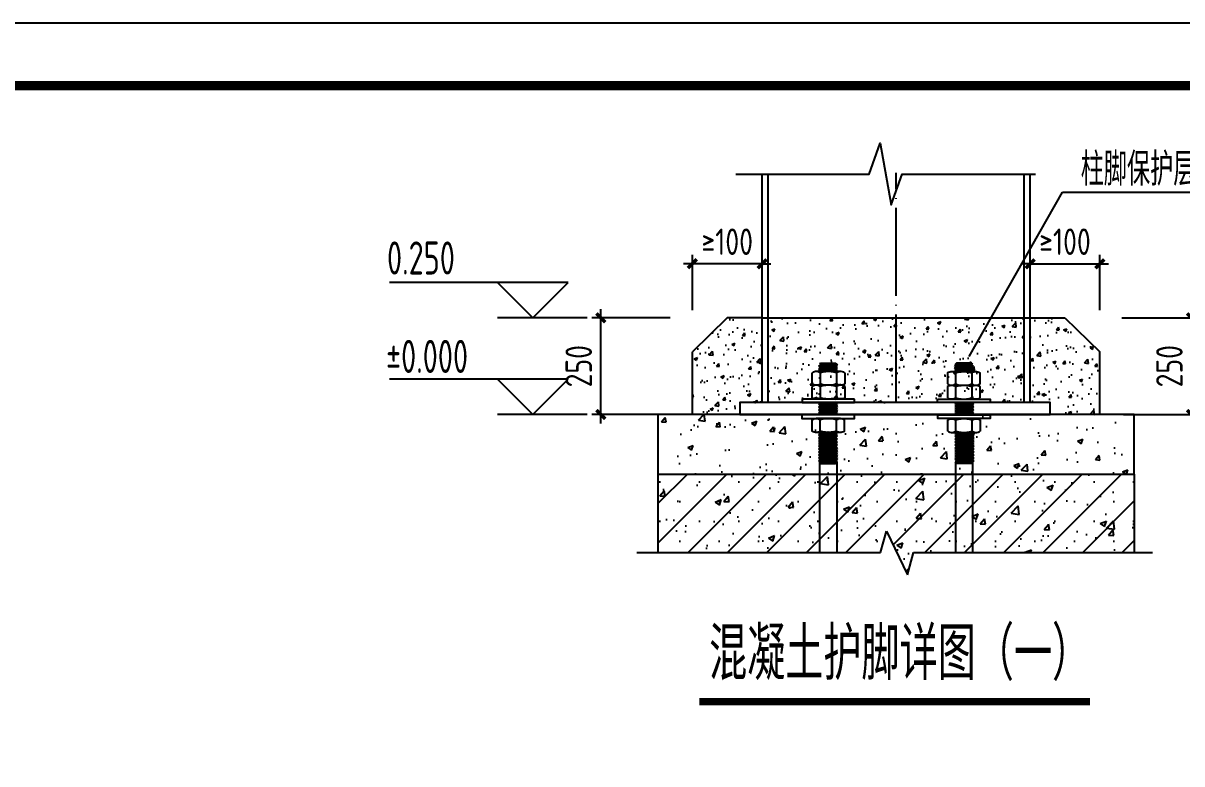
# Model space of a CAD drawing. Extents: x -33967 to 1773478, y -1022458 to -784650.
# Drawn here: x 596076 to 622344, y -955254 to -938458 of the extents above; entities that cross this region are included whole.
import ezdxf

# ---------------------------------------------------------------- set-up
doc = ezdxf.new("R2010")
doc.units = 0
doc.header["$LTSCALE"] = 1000
doc.header["$MEASUREMENT"] = 0
doc.linetypes.add('DOTE', pattern=[2.42, 2, -0.2, 0.02, -0.2])
for name, color, linetype in [('AXIS', 3, 'Continuous'), ('C', 6, 'Continuous'), ('DIM_ELEV', 3, 'Continuous'), ('DOTE', 1, 'DOTE'), ('PUB_TEXT', 7, 'Continuous'), ('PUB_TITLE', 4, 'Continuous'), ('构造线', 7, 'Continuous')]:
    doc.layers.add(name, color=color, linetype=linetype)
doc.layers.add('DIM_SYMB', color=3, linetype='Continuous', transparency=0.9)
doc.styles.add('_TCH_DIM', font='SIMPLEX', dxfattribs={"bigfont": 'GBCBIG'})
doc.styles.add('TSSD_Dimension', font='Tssdeng.shx', dxfattribs={"width": 0.8, "bigfont": 'hztxt.shx'})
doc.dimstyles.new('TSSD_40_200', dxfattribs={"dimtxt": 600, "dimasz": 200, "dimexe": 200, "dimexo": 500, "dimgap": 200, "dimtad": 1, "dimdec": 0, "dimlfac": 0.2, "dimzin": 0, "dimdsep": 46, "dimtxsty": 'TSSD_Dimension', "dimblk": 'ARCHTICK', "dimblk1": 'ARCHTICK', "dimblk2": 'ARCHTICK', "dimcen": 0, "dimdle": 200, "dimclrt": 7, "dimadec": 0, "dimazin": 0, "dimtfac": 1, "dimtdec": 0, "dimtix": 1, "dimtmove": 2, "dimatfit": 3, "dimfxl": 1, "dimtolj": 1, "dimtzin": 0, "dimarcsym": 0})
pattern_1 = [(50, (368937.1, -857552.8), (726.226, -63.5365), [75.9375, -835.3125]), (355, (368937.1, -857552.8), (-140.4857, 761.5945), [60.75, -668.25]), (100.4514, (368997.6, -857558.1), (585.7407, 698.0575), [64.537, -709.9064]), (46.1842, (368937.1, -857350.3), (1080.5816, -167.588), [113.9062, -1252.9687]), (96.6356, (369027.1, -857364.2), (946.346, 986.2943), [96.8054, -1064.8594]), (351.1842, (368937.1, -857350.3), (946.345, 986.295), [91.125, -1002.375]), (21, (369038.34, -857400.9), (604.3684, -407.6516), [75.9375, -835.3125]), (326, (369038.34, -857400.9), (246.3568, 734.2144), [60.75, -668.25]), (71.4514, (369088.7, -857434.9), (850.7254, 326.5621), [64.537, -709.9064]), (37.5, (368937.1, -857552.77), (12.31185, 337.05503), [0, -660.15, 0, -678.375, 0, -670.78125]), (7.5, (368937.1, -857552.77), (266.3579, 399.34186), [0, -386.775, 0, -644.9625, 0, -255.65625]), (327.5, (368711.3, -857552.77), (540.49522, -22.8368), [0, -253.125, 0, -789.75, 0, -1047.9375]), (317.5, (368610.06, -857552.77), (590.476, 101.3563), [0, -329.0625, 0, -524.475, 0, -744.1875])]

# ---------------------------------------------------------------- blocks, each defined once
blk = doc.blocks.new('_ArchTick')
at = {"color": 0, "linetype": 'ByBlock', "const_width": 0.4}
blk.add_lwpolyline([(-0.5, -0.5), (0.5, 0.5)], dxfattribs=at)
blk = doc.blocks.new('*D1282')
at = {"layer": 'AXIS', "color": 0, "lineweight": -2, "transparency": 16777216}
for p, q in [((609171, -947534), (609171, -944940)), ((610747, -945140), (608971, -945140)), ((610709, -947334), (608971, -947334))]:
    blk.add_line(p, q, dxfattribs=at)
at = {"layer": 'Defpoints', "color": 0, "transparency": 16777216}
for p in [(609171, -945140), (611247, -945140), (611209, -947334)]:
    blk.add_point(p, dxfattribs=at)
at = {"layer": 'AXIS', "color": 0, "lineweight": -2, "transparency": 16777216, "xscale": 200, "yscale": 200, "zscale": 200}
for p, rotation in [((609171, -945140), 90), ((609171, -947334), 270)]:
    blk.add_blockref('_ArchTick', p, dxfattribs=dict(at, rotation=rotation))
at = {"layer": 'AXIS', "color": 7, "transparency": 16777216, "insert": (608671, -946237), "char_height": 600, "attachment_point": 5, "rotation": 90, "style": 'TSSD_Dimension'}
blk.add_mtext('\\A1;250', dxfattribs=at)
blk = doc.blocks.new('*D1283')
at = {"layer": 'AXIS', "color": 0, "lineweight": -2, "transparency": 16777216}
for p, q in [((622562, -947534), (622562, -944940)), ((620985, -945140), (622762, -945140)), ((621024, -947334), (622762, -947334))]:
    blk.add_line(p, q, dxfattribs=at)
at = {"layer": 'Defpoints', "color": 0, "transparency": 16777216}
for p in [(620485, -945140), (622562, -945140), (620524, -947334)]:
    blk.add_point(p, dxfattribs=at)
at = {"layer": 'AXIS', "color": 0, "lineweight": -2, "transparency": 16777216, "xscale": 200, "yscale": 200, "zscale": 200}
for p, rotation in [((622562, -945140), 90), ((622562, -947334), 270)]:
    blk.add_blockref('_ArchTick', p, dxfattribs=dict(at, rotation=rotation))
at = {"layer": 'AXIS', "color": 7, "transparency": 16777216, "insert": (622062, -946237), "char_height": 600, "attachment_point": 5, "rotation": 90, "style": 'TSSD_Dimension'}
blk.add_mtext('\\A1;250', dxfattribs=at)
blk = doc.blocks.new('*D1245')
at = {"layer": 'AXIS', "color": 0, "lineweight": -2, "transparency": 16777216}
for p, q in [((611247, -944964), (611247, -943714)), ((612829, -944964), (612829, -943714)), ((611247, -943914), (611047, -943914)), ((612829, -943914), (611247, -943914)), ((612829, -943914), (613029, -943914))]:
    blk.add_line(p, q, dxfattribs=at)
at = {"layer": 'Defpoints', "color": 0, "transparency": 16777216}
for p in [(611247, -943914), (611247, -945464), (612829, -945464)]:
    blk.add_point(p, dxfattribs=at)
at = {"layer": 'AXIS', "color": 0, "lineweight": -2, "transparency": 16777216, "xscale": 200, "yscale": 200, "zscale": 200}
blk.add_blockref('_ArchTick', (611247, -943914), dxfattribs=at)
at = {"layer": 'AXIS', "color": 0, "lineweight": -2, "transparency": 16777216, "xscale": 200, "yscale": 200, "zscale": 200, "rotation": 180}
blk.add_blockref('_ArchTick', (612829, -943914), dxfattribs=at)
at = {"layer": 'AXIS', "color": 7, "transparency": 16777216, "insert": (612038, -943414), "char_height": 600, "attachment_point": 5, "style": 'TSSD_Dimension'}
blk.add_mtext('\\A1;≥100', dxfattribs=at)
blk = doc.blocks.new('*D1246')
at = {"layer": 'AXIS', "color": 0, "lineweight": -2, "transparency": 16777216}
for p, q in [((618904, -944964), (618904, -943714)), ((620485, -944964), (620485, -943714)), ((618904, -943914), (618704, -943914)), ((618904, -943914), (620485, -943914)), ((620485, -943914), (620685, -943914))]:
    blk.add_line(p, q, dxfattribs=at)
at = {"layer": 'Defpoints', "color": 0, "transparency": 16777216}
for p in [(620485, -943914), (618904, -945464), (620485, -945464)]:
    blk.add_point(p, dxfattribs=at)
at = {"layer": 'AXIS', "color": 0, "lineweight": -2, "transparency": 16777216, "xscale": 200, "yscale": 200, "zscale": 200}
blk.add_blockref('_ArchTick', (618904, -943914), dxfattribs=at)
at = {"layer": 'AXIS', "color": 0, "lineweight": -2, "transparency": 16777216, "xscale": 200, "yscale": 200, "zscale": 200, "rotation": 180}
blk.add_blockref('_ArchTick', (620485, -943914), dxfattribs=at)
at = {"layer": 'AXIS', "color": 7, "transparency": 16777216, "insert": (619695, -943414), "char_height": 600, "attachment_point": 5, "style": 'TSSD_Dimension'}
blk.add_mtext('\\A1;≥100', dxfattribs=at)

msp = doc.modelspace()

# ---------------------------------------------------------------- hatches: boundary and pattern name
h = msp.add_hatch()
h.set_pattern_fill('混凝土', color=256, scale=101.25, style=0)
h.set_pattern_definition(pattern_1)
h.paths.add_polyline_path([(612828.9, -945139.9), (612038.1, -945139.9), (611247.3, -945907.5), (611247.3, -947333.7), (612319.7, -947333.7), (612319.7, -947063.7), (612828.9, -947063.7)])
h = msp.add_hatch()
h.set_pattern_fill('混凝土', color=256, scale=101.25, style=0)
h.set_pattern_definition([(50, (-131268.75, -985620), (726.22593, -63.53654), [75.9375, -835.3125]), (355, (-131268.75, -985620), (-140.4857, 761.5945), [60.75, -668.25]), (100.4514, (-131208.2, -985625.3), (585.74075, 698.05754), [64.53694, -709.9064]), (46.1842, (-131268.75, -985417.5), (1080.5816, -167.588), [113.9062, -1252.9687]), (96.6356, (-131178.7, -985431.5), (946.346, 986.2943), [96.8054, -1064.8594]), (351.1842, (-131268.7, -985417.5), (946.3452, 986.2951), [91.125, -1002.375]), (21, (-131167.5, -985468.1), (604.3684, -407.65163), [75.9375, -835.3125]), (326, (-131167.5, -985468.1), (246.3568, 734.2144), [60.75, -668.25]), (71.4514, (-131117.1, -985502.1), (850.7254, 326.5621), [64.53694, -709.9064]), (37.5, (-131268.75, -985620), (12.31185, 337.05503), [0, -660.15, 0, -678.375, 0, -670.78125]), (7.5, (-131268.75, -985620), (266.3579, 399.34186), [0, -386.775, 0, -644.9625, 0, -255.65625]), (327.5, (-131494.53, -985620), (540.49522, -22.83681), [0, -253.125, 0, -789.75, 0, -1047.9375]), (317.5, (-131595.8, -985620), (590.476, 101.3563), [0, -329.0625, 0, -524.475, 0, -744.1875])])
h.paths.add_polyline_path([(615866.4, -945139.9), (612963.9, -945139.9), (612963.9, -947063.7), (613735.6, -947063.7), (613735.6, -946981.1), (614925.4, -946981.1), (614925.4, -947063.7), (615866.4, -947063.7)])
h.paths.add_polyline_path([(614517.4, -946951.3), (614517.4, -946951.3), (614517.4, -946951.3)], flags=16)
h.paths.add_polyline_path([(614332.7, -946669.7), (614331.6, -946669.8), (614330.5, -946669.7)], flags=16)
h.paths.add_polyline_path([(614151.4, -946334.7), (614148.1, -946332), (614148.1, -946337.4)], flags=16)
h.paths.add_polyline_path([(615866.4, -947063.7), (616807.3, -947063.7), (616807.3, -946981.1), (617997.1, -946981.1), (617997.1, -947063.7), (618768.9, -947063.7), (618768.9, -945139.9), (615866.4, -945139.9)])
h.paths.add_polyline_path([(617619.3, -946237), (617633.2, -946225.8), (617615.4, -946208), (617583.4, -946208)], flags=16)
h.paths.add_polyline_path([(617130.8, -946670.3), (617137.1, -946669.2), (617137.1, -946669.2), (617137.1, -946670.3)], flags=16)
h.paths.add_polyline_path([(617669.2, -946669.2), (617662.8, -946670.3), (617662.8, -946670.3), (617662.8, -946669.2)], flags=16)
h = msp.add_hatch()
h.set_pattern_fill('混凝土', color=256, scale=101.25, style=0)
h.set_pattern_definition(pattern_1)
h.paths.add_polyline_path([(618903.9, -947063.7), (619355.2, -947063.7), (619355.2, -947333.7), (620485.4, -947333.7), (620485.4, -945907.5), (619694.6, -945139.9), (618903.9, -945139.9)])
h = msp.add_hatch()
h.set_pattern_fill('SACNCR', color=4, scale=6749.999997, style=0)
h.set_pattern_definition([(45, (701795, -808802.16), (-447.466, 447.466), []), (45, (702242.5, -808802.16), (-447.466, 447.466), [0, -632.8125])])
h.paths.add_polyline_path([(621266.4, -950459), (621266.4, -948683.7), (610466.4, -948683.7), (610466.4, -950459), (615510.9, -950459), (615645.9, -949978.5), (616127.2, -950969.5), (616262.2, -950459)])
h = msp.add_hatch()
h.set_pattern_fill('混凝土', color=4, scale=202.5, style=0)
h.set_pattern_definition([(50, (701795, -808802.2), (1452.452, -127.073), [151.875, -1670.625]), (355, (701795, -808802.2), (-280.971, 1523.189), [121.5, -1336.5]), (100.4514, (701916, -808812.7), (1171.481, 1396.115), [129.074, -1419.813]), (46.1842, (701795, -808397.2), (2161.163, -335.176), [227.812, -2505.937]), (96.6356, (701975.1, -808425), (1892.692, 1972.59), [193.61, -2129.72]), (351.1842, (701795, -808397.2), (1892.69, 1972.59), [182.25, -2004.75]), (21, (701997.5, -808498.4), (1208.737, -815.303), [151.875, -1670.625]), (326, (701997.5, -808498.4), (492.714, 1468.429), [121.5, -1336.5]), (71.4514, (702098.2, -808566.4), (1701.451, 653.124), [129.074, -1419.813]), (37.5, (701795, -808802.16), (24.6237, 674.11), [0, -1320.3, 0, -1356.75, 0, -1341.5625]), (7.5, (701795, -808802.16), (532.7158, 798.6837), [0, -773.55, 0, -1289.925, 0, -511.3125]), (327.5, (701343.44, -808802.16), (1080.9904, -45.6736), [0, -506.25, 0, -1579.5, 0, -2095.875]), (317.5, (701140.9, -808802.2), (1180.952, 202.7126), [0, -658.125, 0, -1048.95, 0, -1488.375])])
h.paths.add_polyline_path([(621266.4, -950459), (621266.4, -948683.7), (610466.4, -948683.7), (610466.4, -950459), (615510.9, -950459), (615645.9, -949978.5), (616127.2, -950969.5), (616262.2, -950459)])
at = {"layer": '构造线'}
h = msp.add_hatch(dxfattribs=at)
h.set_pattern_fill('AR-CONC', color=256, scale=6.75, style=0)
h.set_pattern_definition([(50, (490298.2, -1049901), (1229.7465, -107.589), [128.5875, -1414.4625]), (355, (490298.2, -1049901), (-237.889, 1289.632), [102.87, -1131.57]), (100.451, (490400.7, -1049909.9), (991.862, 1182.038), [109.2825, -1202.1075]), (46.1842, (490298.2, -1049558), (1829.784, -283.786), [192.881, -2121.694]), (96.6356, (490450.7, -1049581.7), (1602.479, 1670.123), [163.924, -1803.161]), (351.184, (490298.2, -1049558), (1602.481, 1670.12), [154.305, -1697.355]), (21, (490469.7, -1049643.8), (1023.4004, -690.292), [128.5875, -1414.4625]), (326, (490469.7, -1049643.8), (417.164, 1243.269), [102.87, -1131.57]), (71.4514, (490555, -1049701.3), (1440.561, 552.979), [109.2825, -1202.1075]), (37.5, (490298.23, -1049900.96), (20.8481, 570.7465), [0, -1117.854, 0, -1148.715, 0, -1135.8562]), (7.5, (490298.23, -1049900.96), (451.0327, 676.2189), [0, -654.939, 0, -1092.1365, 0, -432.9112]), (327.5, (489915.9, -1049900.96), (915.2365, -38.669), [0, -428.625, 0, -1337.31, 0, -1774.5075]), (317.5, (489744.45, -1049900.96), (999.872, 171.629), [0, -557.2125, 0, -888.111, 0, -1260.1575])])
h.paths.add_polyline_path([(621266.4, -948683.7), (621266.4, -947333.7), (610466.4, -947333.7), (610466.4, -948683.7)])

# ---------------------------------------------------------------- linework, layer by layer
for p, q in [((612038.1, -945139.9, 36363.6), (611247.3, -945907.5, 36363.6)), ((612828.9, -945139.9, 36363.6), (612038.1, -945139.9, 36363.6)), ((612828.9, -945139.9, 36363.6), (618903.9, -945139.9, 36363.6)), ((612963.9, -945139.9, 36363.6), (618768.9, -945139.9, 36363.6)), ((618903.9, -945139.9, 36363.6), (619694.6, -945139.9, 36363.6)), ((619694.6, -945139.9, 36363.6), (620485.4, -945907.5, 36363.6)), ((611247.3, -947333.7, 36363.6), (611247.3, -945907.5, 36363.6)), ((620485.4, -947333.7, 36363.6), (620485.4, -945907.5, 36363.6))]:
    msp.add_line(p, q)
at = {"color": 4}
for p, q in [((613987.7, -946373.8, 36363.6), (613963.5, -946388.2, 36363.6)), ((613963.5, -946640, 36363.6), (613963.5, -946388.2, 36363.6)), ((614014, -946364, 36363.6), (613987.7, -946373.8, 36363.6)), ((614041.7, -946359, 36363.6), (614014, -946364, 36363.6)), ((614069.9, -946359, 36363.6), (614041.7, -946359, 36363.6)), ((614609.7, -946358.4, 36363.6), (614055.8, -946358.4, 36363.6)), ((614097.6, -946364, 36363.6), (614069.9, -946359, 36363.6)), ((614123.9, -946373.8, 36363.6), (614097.6, -946364, 36363.6)), ((614110.8, -946302.7, 36363.6), (614151.4, -946269.9, 36363.6)), ((614537.2, -946334.7, 36363.6), (614110.8, -946301.9, 36363.6)), ((614151.4, -946334.7, 36363.6), (614110.8, -946301.9, 36363.6)), ((614112.9, -946237.4, 36363.6), (614153.5, -946204.6, 36363.6)), ((614153.5, -946269.4, 36363.6), (614112.9, -946236.6, 36363.6)), ((614539.3, -946270.2, 36363.6), (614112.9, -946237.4, 36363.6)), ((614122.1, -946358.4, 36363.6), (614151.4, -946334.7, 36363.6)), ((614148.1, -946388.2, 36363.6), (614123.9, -946373.8, 36363.6)), ((614153.5, -946171.8, 36363.6), (614135.4, -946190, 36363.6)), ((614157.7, -946208, 36363.6), (614135.4, -946190, 36363.6)), ((614208.5, -946371.7, 36363.6), (614148.1, -946388.2, 36363.6)), ((614148.1, -946388.2, 36363.6), (614148.1, -946640, 36363.6)), ((614496.6, -946302.7, 36363.6), (614151.4, -946269.9, 36363.6)), ((614400.7, -946358.4, 36363.6), (614151.4, -946334.7, 36363.6)), ((614153.5, -946171.8, 36363.6), (614498.7, -946171.8, 36363.6)), ((614534.9, -946208, 36363.6), (614157.7, -946208, 36363.6)), ((614498.7, -946237.4, 36363.6), (614189.1, -946208, 36363.6)), ((614270.2, -946361.7, 36363.6), (614208.5, -946371.7, 36363.6)), ((614332.7, -946358.4, 36363.6), (614270.2, -946361.7, 36363.6)), ((614395.2, -946361.7, 36363.6), (614332.7, -946358.4, 36363.6)), ((614457, -946371.7, 36363.6), (614395.2, -946361.7, 36363.6)), ((614517.4, -946388.2, 36363.6), (614457, -946371.7, 36363.6)), ((614537.2, -946334.7, 36363.6), (614496.6, -946301.9, 36363.6)), ((614498.7, -946171.8, 36363.6), (614535, -946208.1, 36363.6)), ((614498.7, -946237.4, 36363.6), (614535, -946208.1, 36363.6)), ((614539.3, -946270.2, 36363.6), (614498.7, -946237.4, 36363.6)), ((614498.7, -946302.2, 36363.6), (614539.3, -946269.4, 36363.6)), ((614507.9, -946358.4, 36363.6), (614537.2, -946334.7, 36363.6)), ((614541.6, -946373.8, 36363.6), (614517.4, -946388.2, 36363.6)), ((614517.4, -946388.2, 36363.6), (614517.4, -946640, 36363.6)), ((614567.9, -946364, 36363.6), (614541.6, -946373.8, 36363.6)), ((614595.6, -946359, 36363.6), (614567.9, -946364, 36363.6)), ((614623.7, -946359, 36363.6), (614595.6, -946359, 36363.6)), ((614651.4, -946364, 36363.6), (614623.7, -946359, 36363.6)), ((614677.8, -946373.8, 36363.6), (614651.4, -946364, 36363.6)), ((614702, -946388.2, 36363.6), (614677.8, -946373.8, 36363.6)), ((614702, -946388.2, 36363.6), (614702, -946640, 36363.6)), ((617030.7, -946388.2, 36363.6), (617054.9, -946373.8, 36363.6)), ((617030.7, -946388.2, 36363.6), (617030.7, -946640, 36363.6)), ((617054.9, -946373.8, 36363.6), (617081.3, -946364, 36363.6)), ((617081.3, -946364, 36363.6), (617109, -946359, 36363.6)), ((617109, -946359, 36363.6), (617137.1, -946359, 36363.6)), ((617123, -946358.4, 36363.6), (617676.9, -946358.4, 36363.6)), ((617137.1, -946359, 36363.6), (617164.8, -946364, 36363.6)), ((617164.8, -946364, 36363.6), (617191.2, -946373.8, 36363.6)), ((617191.2, -946373.8, 36363.6), (617215.3, -946388.2, 36363.6)), ((617193.4, -946270.2, 36363.6), (617234, -946237.4, 36363.6)), ((617193.4, -946270.2, 36363.6), (617619.8, -946237.4, 36363.6)), ((617234, -946302.2, 36363.6), (617193.4, -946269.4, 36363.6)), ((617195.5, -946334.7, 36363.6), (617236.1, -946301.9, 36363.6)), ((617195.5, -946334.7, 36363.6), (617621.9, -946301.9, 36363.6)), ((617224.8, -946358.4, 36363.6), (617195.5, -946334.7, 36363.6)), ((617234, -946171.8, 36363.6), (617197.7, -946208.1, 36363.6)), ((617234, -946237.4, 36363.6), (617197.7, -946208.1, 36363.6)), ((617197.8, -946208, 36363.6), (617575, -946208, 36363.6)), ((617215.3, -946388.2, 36363.6), (617275.7, -946371.7, 36363.6)), ((617215.3, -946388.2, 36363.6), (617215.3, -946640, 36363.6)), ((617579.2, -946171.8, 36363.6), (617234, -946171.8, 36363.6)), ((617234, -946237.4, 36363.6), (617543.6, -946208, 36363.6)), ((617236.1, -946302.7, 36363.6), (617581.3, -946269.9, 36363.6)), ((617275.7, -946371.7, 36363.6), (617337.5, -946361.7, 36363.6)), ((617332, -946358.4, 36363.6), (617581.3, -946334.7, 36363.6)), ((617337.5, -946361.7, 36363.6), (617400, -946358.4, 36363.6)), ((617400, -946358.4, 36363.6), (617462.5, -946361.7, 36363.6)), ((617462.5, -946361.7, 36363.6), (617524.2, -946371.7, 36363.6)), ((617524.2, -946371.7, 36363.6), (617584.6, -946388.2, 36363.6)), ((617575, -946208, 36363.6), (617597.3, -946190, 36363.6)), ((617579.2, -946171.8, 36363.6), (617597.3, -946190, 36363.6)), ((617619.8, -946237.4, 36363.6), (617579.2, -946204.6, 36363.6)), ((617579.2, -946269.4, 36363.6), (617619.8, -946236.6, 36363.6)), ((617621.9, -946302.7, 36363.6), (617581.3, -946269.9, 36363.6)), ((617581.3, -946334.7, 36363.6), (617621.9, -946301.9, 36363.6)), ((617610.6, -946358.4, 36363.6), (617581.3, -946334.7, 36363.6)), ((617584.6, -946388.2, 36363.6), (617608.8, -946373.8, 36363.6)), ((617584.6, -946388.2, 36363.6), (617584.6, -946640, 36363.6)), ((617608.8, -946373.8, 36363.6), (617635.2, -946364, 36363.6)), ((617635.2, -946364, 36363.6), (617662.8, -946359, 36363.6)), ((617662.8, -946359, 36363.6), (617691, -946359, 36363.6)), ((617691, -946359, 36363.6), (617718.7, -946364, 36363.6)), ((617718.7, -946364, 36363.6), (617745, -946373.8, 36363.6)), ((617745, -946373.8, 36363.6), (617769.2, -946388.2, 36363.6)), ((617769.2, -946640, 36363.6), (617769.2, -946388.2, 36363.6)), ((613987.7, -946654.4, 36363.6), (613963.5, -946640, 36363.6)), ((613987.7, -946685.2, 36363.6), (613963.5, -946699.6, 36363.6)), ((614014, -946664.2, 36363.6), (613987.7, -946654.4, 36363.6)), ((614014, -946675.3, 36363.6), (613987.7, -946685.2, 36363.6)), ((614041.7, -946669.2, 36363.6), (614014, -946664.2, 36363.6)), ((614041.7, -946670.3, 36363.6), (614014, -946675.3, 36363.6)), ((614069.9, -946669.2, 36363.6), (614041.7, -946669.2, 36363.6)), ((614069.9, -946670.3, 36363.6), (614041.7, -946670.3, 36363.6)), ((614609.7, -946669.7, 36363.6), (614055.8, -946669.7, 36363.6)), ((614097.6, -946664.2, 36363.6), (614069.9, -946669.2, 36363.6)), ((614097.6, -946675.3, 36363.6), (614069.9, -946670.3, 36363.6)), ((614123.9, -946654.4, 36363.6), (614097.6, -946664.2, 36363.6)), ((614123.9, -946685.2, 36363.6), (614097.6, -946675.3, 36363.6)), ((614148.1, -946640, 36363.6), (614123.9, -946654.4, 36363.6)), ((614148.1, -946699.6, 36363.6), (614123.9, -946685.2, 36363.6)), ((614208.5, -946656.5, 36363.6), (614148.1, -946640, 36363.6)), ((614208.5, -946683, 36363.6), (614148.1, -946699.6, 36363.6)), ((614270.2, -946666.5, 36363.6), (614208.5, -946656.5, 36363.6)), ((614270.2, -946673.1, 36363.6), (614208.5, -946683, 36363.6)), ((614332.7, -946669.8, 36363.6), (614270.2, -946666.5, 36363.6)), ((614332.7, -946669.7, 36363.6), (614270.2, -946673.1, 36363.6)), ((614395.2, -946666.5, 36363.6), (614332.7, -946669.8, 36363.6)), ((614395.2, -946673.1, 36363.6), (614332.7, -946669.7, 36363.6)), ((614457, -946656.5, 36363.6), (614395.2, -946666.5, 36363.6)), ((614457, -946683, 36363.6), (614395.2, -946673.1, 36363.6)), ((614517.4, -946640, 36363.6), (614457, -946656.5, 36363.6)), ((614517.4, -946699.6, 36363.6), (614457, -946683, 36363.6)), ((614541.6, -946654.4, 36363.6), (614517.4, -946640, 36363.6)), ((614541.6, -946685.2, 36363.6), (614517.4, -946699.6, 36363.6)), ((614567.9, -946664.2, 36363.6), (614541.6, -946654.4, 36363.6)), ((614567.9, -946675.3, 36363.6), (614541.6, -946685.2, 36363.6)), ((614595.6, -946669.2, 36363.6), (614567.9, -946664.2, 36363.6)), ((614595.6, -946670.3, 36363.6), (614567.9, -946675.3, 36363.6)), ((614623.7, -946669.2, 36363.6), (614595.6, -946669.2, 36363.6)), ((614623.7, -946670.3, 36363.6), (614595.6, -946670.3, 36363.6)), ((614651.4, -946664.2, 36363.6), (614623.7, -946669.2, 36363.6)), ((614651.4, -946675.3, 36363.6), (614623.7, -946670.3, 36363.6)), ((614677.8, -946654.4, 36363.6), (614651.4, -946664.2, 36363.6)), ((614677.8, -946685.2, 36363.6), (614651.4, -946675.3, 36363.6)), ((614702, -946640, 36363.6), (614677.8, -946654.4, 36363.6)), ((614702, -946699.6, 36363.6), (614677.8, -946685.2, 36363.6)), ((617030.7, -946640, 36363.6), (617054.9, -946654.4, 36363.6)), ((617030.7, -946699.6, 36363.6), (617054.9, -946685.2, 36363.6)), ((617054.9, -946654.4, 36363.6), (617081.3, -946664.2, 36363.6)), ((617054.9, -946685.2, 36363.6), (617081.3, -946675.3, 36363.6)), ((617081.3, -946664.2, 36363.6), (617109, -946669.2, 36363.6)), ((617081.3, -946675.3, 36363.6), (617109, -946670.3, 36363.6)), ((617109, -946669.2, 36363.6), (617137.1, -946669.2, 36363.6)), ((617109, -946670.3, 36363.6), (617137.1, -946670.3, 36363.6)), ((617123, -946669.7, 36363.6), (617676.9, -946669.7, 36363.6)), ((617137.1, -946669.2, 36363.6), (617164.8, -946664.2, 36363.6)), ((617137.1, -946670.3, 36363.6), (617164.8, -946675.3, 36363.6)), ((617164.8, -946664.2, 36363.6), (617191.2, -946654.4, 36363.6)), ((617164.8, -946675.3, 36363.6), (617191.2, -946685.2, 36363.6)), ((617191.2, -946654.4, 36363.6), (617215.3, -946640, 36363.6)), ((617191.2, -946685.2, 36363.6), (617215.3, -946699.6, 36363.6)), ((617215.3, -946640, 36363.6), (617275.7, -946656.5, 36363.6)), ((617215.3, -946699.6, 36363.6), (617275.7, -946683, 36363.6)), ((617275.7, -946656.5, 36363.6), (617337.5, -946666.5, 36363.6)), ((617275.7, -946683, 36363.6), (617337.5, -946673.1, 36363.6)), ((617337.5, -946666.5, 36363.6), (617400, -946669.8, 36363.6)), ((617337.5, -946673.1, 36363.6), (617400, -946669.7, 36363.6)), ((617400, -946669.8, 36363.6), (617462.5, -946666.5, 36363.6)), ((617400, -946669.7, 36363.6), (617462.5, -946673.1, 36363.6)), ((617462.5, -946666.5, 36363.6), (617524.2, -946656.5, 36363.6)), ((617462.5, -946673.1, 36363.6), (617524.2, -946683, 36363.6)), ((617524.2, -946656.5, 36363.6), (617584.6, -946640, 36363.6)), ((617524.2, -946683, 36363.6), (617584.6, -946699.6, 36363.6)), ((617584.6, -946640, 36363.6), (617608.8, -946654.4, 36363.6)), ((617584.6, -946699.6, 36363.6), (617608.8, -946685.2, 36363.6)), ((617608.8, -946654.4, 36363.6), (617635.2, -946664.2, 36363.6)), ((617608.8, -946685.2, 36363.6), (617635.2, -946675.3, 36363.6)), ((617635.2, -946664.2, 36363.6), (617662.8, -946669.2, 36363.6)), ((617635.2, -946675.3, 36363.6), (617662.8, -946670.3, 36363.6)), ((617662.8, -946669.2, 36363.6), (617691, -946669.2, 36363.6)), ((617662.8, -946670.3, 36363.6), (617691, -946670.3, 36363.6)), ((617691, -946669.2, 36363.6), (617718.7, -946664.2, 36363.6)), ((617691, -946670.3, 36363.6), (617718.7, -946675.3, 36363.6)), ((617718.7, -946664.2, 36363.6), (617745, -946654.4, 36363.6)), ((617718.7, -946675.3, 36363.6), (617745, -946685.2, 36363.6)), ((617745, -946654.4, 36363.6), (617769.2, -946640, 36363.6)), ((617745, -946685.2, 36363.6), (617769.2, -946699.6, 36363.6)), ((613963.5, -946951.3, 36363.6), (613963.5, -946699.6, 36363.6)), ((614148.1, -946699.6, 36363.6), (614148.1, -946951.3, 36363.6)), ((614517.4, -946699.6, 36363.6), (614517.4, -946951.3, 36363.6)), ((614702, -946699.6, 36363.6), (614702, -946951.3, 36363.6)), ((617030.7, -946699.6, 36363.6), (617030.7, -946951.3, 36363.6)), ((617215.3, -946699.6, 36363.6), (617215.3, -946951.3, 36363.6)), ((617584.6, -946699.6, 36363.6), (617584.6, -946951.3, 36363.6)), ((617769.2, -946951.3, 36363.6), (617769.2, -946699.6, 36363.6)), ((613987.7, -946965.7, 36363.6), (613963.5, -946951.3, 36363.6)), ((614014, -946975.6, 36363.6), (613987.7, -946965.7, 36363.6)), ((614041.7, -946980.6, 36363.6), (614014, -946975.6, 36363.6)), ((614069.9, -946980.6, 36363.6), (614041.7, -946980.6, 36363.6)), ((614097.6, -946975.6, 36363.6), (614069.9, -946980.6, 36363.6)), ((614123.9, -946965.7, 36363.6), (614097.6, -946975.6, 36363.6)), ((614149.5, -947064.2, 36363.6), (614108.9, -947097, 36363.6)), ((614536.3, -947064.1, 36363.6), (614110, -947096.9, 36363.6)), ((614110, -947096.1, 36363.6), (614150.5, -947128.9, 36363.6)), ((614150.5, -947128.9, 36363.6), (614110, -947161.7, 36363.6)), ((614536.3, -947129.7, 36363.6), (614110, -947162.5, 36363.6)), ((614110, -947161.7, 36363.6), (614150.5, -947194.5, 36363.6)), ((614150.5, -947195.3, 36363.6), (614110, -947228.1, 36363.6)), ((614536.3, -947196.1, 36363.6), (614110, -947228.9, 36363.6)), ((614148.1, -946951.3, 36363.6), (614123.9, -946965.7, 36363.6)), ((614208.5, -946967.9, 36363.6), (614148.1, -946951.3, 36363.6)), ((614495.7, -947096.1, 36363.6), (614150.5, -947128.9, 36363.6)), ((614495.7, -947161.7, 36363.6), (614150.5, -947194.5, 36363.6)), ((614270.2, -946977.8, 36363.6), (614208.5, -946967.9, 36363.6)), ((614332.7, -946981.2, 36363.6), (614270.2, -946977.8, 36363.6)), ((614395.2, -946977.8, 36363.6), (614332.7, -946981.2, 36363.6)), ((614457, -946967.9, 36363.6), (614395.2, -946977.8, 36363.6)), ((614517.4, -946951.3, 36363.6), (614457, -946967.9, 36363.6)), ((614536.3, -947064.1, 36363.6), (614495.7, -947096.9, 36363.6)), ((614495.7, -947096.1, 36363.6), (614536.3, -947128.9, 36363.6)), ((614536.3, -947129.7, 36363.6), (614495.7, -947162.5, 36363.6)), ((614495.7, -947162.5, 36363.6), (614536.3, -947195.3, 36363.6)), ((614536.3, -947196.1, 36363.6), (614495.7, -947228.9, 36363.6)), ((614541.6, -946965.7, 36363.6), (614517.4, -946951.3, 36363.6)), ((614567.9, -946975.6, 36363.6), (614541.6, -946965.7, 36363.6)), ((614595.6, -946980.6, 36363.6), (614567.9, -946975.6, 36363.6)), ((614623.7, -946980.6, 36363.6), (614595.6, -946980.6, 36363.6)), ((614651.4, -946975.6, 36363.6), (614623.7, -946980.6, 36363.6)), ((614677.8, -946965.7, 36363.6), (614651.4, -946975.6, 36363.6)), ((614702, -946951.3, 36363.6), (614677.8, -946965.7, 36363.6)), ((617030.7, -946951.3, 36363.6), (617054.9, -946965.7, 36363.6)), ((617054.9, -946965.7, 36363.6), (617081.3, -946975.6, 36363.6)), ((617081.3, -946975.6, 36363.6), (617109, -946980.6, 36363.6)), ((617109, -946980.6, 36363.6), (617137.1, -946980.6, 36363.6)), ((617137.1, -946980.6, 36363.6), (617164.8, -946975.6, 36363.6)), ((617164.8, -946975.6, 36363.6), (617191.2, -946965.7, 36363.6)), ((617191.2, -946965.7, 36363.6), (617215.3, -946951.3, 36363.6)), ((617196.4, -947064.1, 36363.6), (617237, -947096.9, 36363.6)), ((617196.4, -947064.1, 36363.6), (617622.8, -947096.9, 36363.6)), ((617237, -947096.1, 36363.6), (617196.4, -947128.9, 36363.6)), ((617196.4, -947129.7, 36363.6), (617237, -947162.5, 36363.6)), ((617196.4, -947129.7, 36363.6), (617622.8, -947162.5, 36363.6)), ((617237, -947162.5, 36363.6), (617196.4, -947195.3, 36363.6)), ((617196.4, -947196.1, 36363.6), (617237, -947228.9, 36363.6)), ((617196.4, -947196.1, 36363.6), (617622.8, -947228.9, 36363.6)), ((617215.3, -946951.3, 36363.6), (617275.7, -946967.9, 36363.6)), ((617237, -947096.1, 36363.6), (617582.2, -947128.9, 36363.6)), ((617237, -947161.7, 36363.6), (617582.2, -947194.5, 36363.6)), ((617275.7, -946967.9, 36363.6), (617337.5, -946977.8, 36363.6)), ((617337.5, -946977.8, 36363.6), (617400, -946981.2, 36363.6)), ((617400, -946981.2, 36363.6), (617462.5, -946977.8, 36363.6)), ((617462.5, -946977.8, 36363.6), (617524.2, -946967.9, 36363.6)), ((617524.2, -946967.9, 36363.6), (617584.6, -946951.3, 36363.6)), ((617622.8, -947096.1, 36363.6), (617582.2, -947128.9, 36363.6)), ((617582.2, -947128.9, 36363.6), (617622.8, -947161.7, 36363.6)), ((617622.8, -947161.7, 36363.6), (617582.2, -947194.5, 36363.6)), ((617582.2, -947195.3, 36363.6), (617622.8, -947228.1, 36363.6)), ((617583.2, -947064.2, 36363.6), (617623.8, -947097, 36363.6)), ((617584.6, -946951.3, 36363.6), (617608.8, -946965.7, 36363.6)), ((617608.8, -946965.7, 36363.6), (617635.2, -946975.6, 36363.6)), ((617635.2, -946975.6, 36363.6), (617662.8, -946980.6, 36363.6)), ((617662.8, -946980.6, 36363.6), (617691, -946980.6, 36363.6)), ((617691, -946980.6, 36363.6), (617718.7, -946975.6, 36363.6)), ((617718.7, -946975.6, 36363.6), (617745, -946965.7, 36363.6)), ((617745, -946965.7, 36363.6), (617769.2, -946951.3, 36363.6)), ((613982.7, -947442, 36363.6), (613958.5, -947456.4, 36363.6)), ((613958.5, -947456.4, 36363.6), (613958.5, -947708.2, 36363.6)), ((614009, -947432.2, 36363.6), (613982.7, -947442, 36363.6)), ((614036.7, -947427.2, 36363.6), (614009, -947432.2, 36363.6)), ((614036.7, -947427.2, 36363.6), (614009, -947432.2, 36363.6)), ((614064.9, -947427.2, 36363.6), (614036.7, -947427.2, 36363.6)), ((614064.9, -947427.2, 36363.6), (614036.7, -947427.2, 36363.6)), ((614604.7, -947426.6, 36363.6), (614050.8, -947426.6, 36363.6)), ((614604.7, -947426.6, 36363.6), (614050.8, -947426.6, 36363.6)), ((614092.5, -947432.2, 36363.6), (614064.9, -947427.2, 36363.6)), ((614092.5, -947432.2, 36363.6), (614064.9, -947427.2, 36363.6)), ((614118.9, -947442, 36363.6), (614092.5, -947432.2, 36363.6)), ((614110, -947228.1, 36363.6), (614150.5, -947260.9, 36363.6)), ((614536.3, -947260.9, 36363.6), (614110, -947293.7, 36363.6)), ((614150.5, -947260.9, 36363.6), (614110, -947293.7, 36363.6)), ((614110, -947292.9, 36363.6), (614150.5, -947325.7, 36363.6)), ((614143.1, -947456.4, 36363.6), (614118.9, -947442, 36363.6)), ((614150.5, -947325.7, 36363.6), (614129.6, -947342.6, 36363.6)), ((614203.5, -947439.9, 36363.6), (614143.1, -947456.4, 36363.6)), ((614143.1, -947708.2, 36363.6), (614143.1, -947456.4, 36363.6)), ((614495.7, -947228.1, 36363.6), (614150.5, -947260.9, 36363.6)), ((614495.7, -947292.9, 36363.6), (614150.5, -947325.7, 36363.6)), ((614150.5, -947425.3, 36363.6), (614495.7, -947425.3, 36363.6)), ((614265.2, -947429.9, 36363.6), (614203.5, -947439.9, 36363.6)), ((614536.3, -947324.9, 36363.6), (614306.3, -947342.6, 36363.6)), ((614452, -947439.9, 36363.6), (614390.2, -947429.9, 36363.6)), ((614512.4, -947456.4, 36363.6), (614452, -947439.9, 36363.6)), ((614495.7, -947228.1, 36363.6), (614536.3, -947260.9, 36363.6)), ((614536.3, -947260.9, 36363.6), (614495.7, -947293.7, 36363.6)), ((614495.7, -947292.9, 36363.6), (614536.3, -947325.7, 36363.6)), ((614536.5, -947442, 36363.6), (614512.4, -947456.4, 36363.6)), ((614512.4, -947708.2, 36363.6), (614512.4, -947456.4, 36363.6)), ((614536.3, -947324.9, 36363.6), (614514.4, -947342.6, 36363.6)), ((614562.9, -947432.2, 36363.6), (614536.5, -947442, 36363.6)), ((614590.6, -947427.2, 36363.6), (614562.9, -947432.2, 36363.6)), ((614590.6, -947427.2, 36363.6), (614562.9, -947432.2, 36363.6)), ((614618.7, -947427.2, 36363.6), (614590.6, -947427.2, 36363.6)), ((614618.7, -947427.2, 36363.6), (614590.6, -947427.2, 36363.6)), ((614646.4, -947432.2, 36363.6), (614618.7, -947427.2, 36363.6)), ((614646.4, -947432.2, 36363.6), (614618.7, -947427.2, 36363.6)), ((614672.8, -947442, 36363.6), (614646.4, -947432.2, 36363.6)), ((614697, -947456.4, 36363.6), (614672.8, -947442, 36363.6)), ((614697, -947708.2, 36363.6), (614697, -947456.4, 36363.6)), ((617035.7, -947456.4, 36363.6), (617059.9, -947442, 36363.6)), ((617035.7, -947708.2, 36363.6), (617035.7, -947456.4, 36363.6)), ((617059.9, -947442, 36363.6), (617086.3, -947432.2, 36363.6)), ((617086.3, -947432.2, 36363.6), (617114, -947427.2, 36363.6)), ((617086.3, -947432.2, 36363.6), (617114, -947427.2, 36363.6)), ((617114, -947427.2, 36363.6), (617142.1, -947427.2, 36363.6)), ((617114, -947427.2, 36363.6), (617142.1, -947427.2, 36363.6)), ((617128, -947426.6, 36363.6), (617681.9, -947426.6, 36363.6)), ((617128, -947426.6, 36363.6), (617681.9, -947426.6, 36363.6)), ((617142.1, -947427.2, 36363.6), (617169.8, -947432.2, 36363.6)), ((617142.1, -947427.2, 36363.6), (617169.8, -947432.2, 36363.6)), ((617169.8, -947432.2, 36363.6), (617196.2, -947442, 36363.6)), ((617196.2, -947442, 36363.6), (617220.4, -947456.4, 36363.6)), ((617237, -947228.1, 36363.6), (617196.4, -947260.9, 36363.6)), ((617196.4, -947260.9, 36363.6), (617237, -947293.7, 36363.6)), ((617196.4, -947260.9, 36363.6), (617622.8, -947293.7, 36363.6)), ((617237, -947292.9, 36363.6), (617196.4, -947325.7, 36363.6)), ((617196.4, -947324.9, 36363.6), (617218.3, -947342.6, 36363.6)), ((617196.4, -947324.9, 36363.6), (617426.4, -947342.6, 36363.6)), ((617220.4, -947456.4, 36363.6), (617280.7, -947439.9, 36363.6)), ((617220.4, -947708.2, 36363.6), (617220.4, -947456.4, 36363.6)), ((617237, -947228.1, 36363.6), (617582.2, -947260.9, 36363.6)), ((617237, -947292.9, 36363.6), (617582.2, -947325.7, 36363.6)), ((617582.2, -947425.3, 36363.6), (617237, -947425.3, 36363.6)), ((617280.7, -947439.9, 36363.6), (617342.5, -947429.9, 36363.6)), ((617467.5, -947429.9, 36363.6), (617529.3, -947439.9, 36363.6)), ((617529.3, -947439.9, 36363.6), (617589.6, -947456.4, 36363.6)), ((617622.8, -947228.1, 36363.6), (617582.2, -947260.9, 36363.6)), ((617582.2, -947260.9, 36363.6), (617622.8, -947293.7, 36363.6)), ((617622.8, -947292.9, 36363.6), (617582.2, -947325.7, 36363.6)), ((617582.2, -947325.7, 36363.6), (617603.1, -947342.6, 36363.6)), ((617589.6, -947456.4, 36363.6), (617613.8, -947442, 36363.6)), ((617589.6, -947708.2, 36363.6), (617589.6, -947456.4, 36363.6)), ((617613.8, -947442, 36363.6), (617640.2, -947432.2, 36363.6)), ((617640.2, -947432.2, 36363.6), (617667.9, -947427.2, 36363.6)), ((617640.2, -947432.2, 36363.6), (617667.9, -947427.2, 36363.6)), ((617667.9, -947427.2, 36363.6), (617696, -947427.2, 36363.6)), ((617667.9, -947427.2, 36363.6), (617696, -947427.2, 36363.6)), ((617696, -947427.2, 36363.6), (617723.7, -947432.2, 36363.6)), ((617696, -947427.2, 36363.6), (617723.7, -947432.2, 36363.6)), ((617723.7, -947432.2, 36363.6), (617750, -947442, 36363.6)), ((617750, -947442, 36363.6), (617774.2, -947456.4, 36363.6)), ((617774.2, -947456.4, 36363.6), (617774.2, -947708.2, 36363.6)), ((613982.7, -947722.6, 36363.6), (613958.5, -947708.2, 36363.6)), ((614009, -947732.4, 36363.6), (613982.7, -947722.6, 36363.6)), ((614036.7, -947737.4, 36363.6), (614009, -947732.4, 36363.6)), ((614064.9, -947737.4, 36363.6), (614036.7, -947737.4, 36363.6)), ((614604.7, -947738, 36363.6), (614050.8, -947738, 36363.6)), ((614092.5, -947732.4, 36363.6), (614064.9, -947737.4, 36363.6)), ((614118.9, -947722.6, 36363.6), (614092.5, -947732.4, 36363.6)), ((614117.1, -947738, 36363.6), (614146.4, -947761.7, 36363.6)), ((614143.1, -947708.2, 36363.6), (614118.9, -947722.6, 36363.6)), ((614203.5, -947724.7, 36363.6), (614143.1, -947708.2, 36363.6)), ((614395.7, -947738, 36363.6), (614146.4, -947761.7, 36363.6)), ((614265.2, -947734.7, 36363.6), (614203.5, -947724.7, 36363.6)), ((614327.7, -947738, 36363.6), (614265.2, -947734.7, 36363.6)), ((614390.2, -947734.7, 36363.6), (614327.7, -947738, 36363.6)), ((614452, -947724.7, 36363.6), (614390.2, -947734.7, 36363.6)), ((614512.4, -947708.2, 36363.6), (614452, -947724.7, 36363.6)), ((614502.9, -947738, 36363.6), (614532.2, -947761.7, 36363.6)), ((614536.5, -947722.6, 36363.6), (614512.4, -947708.2, 36363.6)), ((614562.9, -947732.4, 36363.6), (614536.5, -947722.6, 36363.6)), ((614590.6, -947737.4, 36363.6), (614562.9, -947732.4, 36363.6)), ((614618.7, -947737.4, 36363.6), (614590.6, -947737.4, 36363.6)), ((614646.4, -947732.4, 36363.6), (614618.7, -947737.4, 36363.6)), ((614672.8, -947722.6, 36363.6), (614646.4, -947732.4, 36363.6)), ((614697, -947708.2, 36363.6), (614672.8, -947722.6, 36363.6)), ((617035.7, -947708.2, 36363.6), (617059.9, -947722.6, 36363.6)), ((617059.9, -947722.6, 36363.6), (617086.3, -947732.4, 36363.6)), ((617086.3, -947732.4, 36363.6), (617114, -947737.4, 36363.6)), ((617114, -947737.4, 36363.6), (617142.1, -947737.4, 36363.6)), ((617128, -947738, 36363.6), (617681.9, -947738, 36363.6)), ((617142.1, -947737.4, 36363.6), (617169.8, -947732.4, 36363.6)), ((617169.8, -947732.4, 36363.6), (617196.2, -947722.6, 36363.6)), ((617196.2, -947722.6, 36363.6), (617220.4, -947708.2, 36363.6)), ((617229.8, -947738, 36363.6), (617200.5, -947761.7, 36363.6)), ((617220.4, -947708.2, 36363.6), (617280.7, -947724.7, 36363.6)), ((617280.7, -947724.7, 36363.6), (617342.5, -947734.7, 36363.6)), ((617337, -947738, 36363.6), (617586.3, -947761.7, 36363.6)), ((617342.5, -947734.7, 36363.6), (617405, -947738, 36363.6)), ((617405, -947738, 36363.6), (617467.5, -947734.7, 36363.6)), ((617467.5, -947734.7, 36363.6), (617529.3, -947724.7, 36363.6)), ((617529.3, -947724.7, 36363.6), (617589.6, -947708.2, 36363.6)), ((617615.6, -947738, 36363.6), (617586.3, -947761.7, 36363.6)), ((617589.6, -947708.2, 36363.6), (617613.8, -947722.6, 36363.6)), ((617613.8, -947722.6, 36363.6), (617640.2, -947732.4, 36363.6)), ((617640.2, -947732.4, 36363.6), (617667.9, -947737.4, 36363.6)), ((617667.9, -947737.4, 36363.6), (617696, -947737.4, 36363.6)), ((617696, -947737.4, 36363.6), (617723.7, -947732.4, 36363.6)), ((617723.7, -947732.4, 36363.6), (617750, -947722.6, 36363.6)), ((617750, -947722.6, 36363.6), (617774.2, -947708.2, 36363.6)), ((614532.2, -947761.7, 36363.6), (614105.8, -947794.5, 36363.6)), ((614146.4, -947761.7, 36363.6), (614105.8, -947794.5, 36363.6)), ((614105.8, -947793.7, 36363.6), (614146.4, -947826.5, 36363.6)), ((614146.4, -947826.5, 36363.6), (614105.8, -947859.3, 36363.6)), ((614533.3, -947826.4, 36363.6), (614106.9, -947859.2, 36363.6)), ((614106.9, -947858.5, 36363.6), (614147.5, -947891.3, 36363.6)), ((614147.5, -947891.3, 36363.6), (614106.9, -947924.1, 36363.6)), ((614533.3, -947892, 36363.6), (614106.9, -947924.8, 36363.6)), ((614106.9, -947924.1, 36363.6), (614147.5, -947956.9, 36363.6)), ((614533.3, -947956.9, 36363.6), (614106.9, -947989.7, 36363.6)), ((614147.5, -947956.9, 36363.6), (614106.9, -947989.7, 36363.6)), ((614106.9, -947988.9, 36363.6), (614147.5, -948021.7, 36363.6)), ((614491.6, -947793.7, 36363.6), (614146.4, -947826.5, 36363.6)), ((614492.7, -947858.5, 36363.6), (614147.5, -947891.3, 36363.6)), ((614492.7, -947924.1, 36363.6), (614147.5, -947956.9, 36363.6)), ((614492.7, -947988.9, 36363.6), (614147.5, -948021.7, 36363.6)), ((614532.2, -947761.7, 36363.6), (614491.6, -947794.5, 36363.6)), ((614491.6, -947793.7, 36363.6), (614532.2, -947826.5, 36363.6)), ((614533.3, -947826.4, 36363.6), (614492.7, -947859.2, 36363.6)), ((614492.7, -947858.5, 36363.6), (614533.3, -947891.3, 36363.6)), ((614533.3, -947892, 36363.6), (614492.7, -947924.8, 36363.6)), ((614492.7, -947924.1, 36363.6), (614533.3, -947956.9, 36363.6)), ((614533.3, -947956.9, 36363.6), (614492.7, -947989.7, 36363.6)), ((614492.7, -947988.9, 36363.6), (614533.3, -948021.7, 36363.6)), ((617199.4, -947826.4, 36363.6), (617240, -947859.2, 36363.6)), ((617199.4, -947826.4, 36363.6), (617625.8, -947859.2, 36363.6)), ((617240, -947858.5, 36363.6), (617199.4, -947891.3, 36363.6)), ((617199.4, -947892, 36363.6), (617240, -947924.8, 36363.6)), ((617199.4, -947892, 36363.6), (617625.8, -947924.8, 36363.6)), ((617240, -947924.1, 36363.6), (617199.4, -947956.9, 36363.6)), ((617199.4, -947956.9, 36363.6), (617240, -947989.7, 36363.6)), ((617199.4, -947956.9, 36363.6), (617625.8, -947989.7, 36363.6)), ((617240, -947988.9, 36363.6), (617199.4, -948021.7, 36363.6)), ((617200.5, -947761.7, 36363.6), (617241.1, -947794.5, 36363.6)), ((617200.5, -947761.7, 36363.6), (617626.9, -947794.5, 36363.6)), ((617241.1, -947793.7, 36363.6), (617200.5, -947826.5, 36363.6)), ((617240, -947858.5, 36363.6), (617585.2, -947891.3, 36363.6)), ((617240, -947924.1, 36363.6), (617585.2, -947956.9, 36363.6)), ((617240, -947988.9, 36363.6), (617585.2, -948021.7, 36363.6)), ((617241.1, -947793.7, 36363.6), (617586.3, -947826.5, 36363.6)), ((617625.8, -947858.5, 36363.6), (617585.2, -947891.3, 36363.6)), ((617585.2, -947891.3, 36363.6), (617625.8, -947924.1, 36363.6)), ((617625.8, -947924.1, 36363.6), (617585.2, -947956.9, 36363.6)), ((617585.2, -947956.9, 36363.6), (617625.8, -947989.7, 36363.6)), ((617625.8, -947988.9, 36363.6), (617585.2, -948021.7, 36363.6)), ((617586.3, -947761.7, 36363.6), (617626.9, -947794.5, 36363.6)), ((617626.9, -947793.7, 36363.6), (617586.3, -947826.5, 36363.6)), ((617586.3, -947826.5, 36363.6), (617626.9, -947859.3, 36363.6)), ((614533.3, -948021.7, 36363.6), (614106.9, -948054.5, 36363.6)), ((614147.5, -948021.7, 36363.6), (614106.9, -948054.5, 36363.6)), ((614106.9, -948053.7, 36363.6), (614147.5, -948086.5, 36363.6)), ((614147.5, -948087.3, 36363.6), (614106.9, -948120.1, 36363.6)), ((614534.4, -948087.2, 36363.6), (614108, -948120, 36363.6)), ((614108, -948119.2, 36363.6), (614148.6, -948152, 36363.6)), ((614534.4, -948152, 36363.6), (614108, -948184.8, 36363.6)), ((614148.6, -948152, 36363.6), (614108, -948184.8, 36363.6)), ((614108, -948184, 36363.6), (614148.6, -948216.8, 36363.6)), ((614148.6, -948216.8, 36363.6), (614108, -948249.6, 36363.6)), ((614534.4, -948217.6, 36363.6), (614108, -948250.4, 36363.6)), ((614108, -948250.4, 36363.6), (614148.6, -948283.2, 36363.6)), ((614492.7, -948053.7, 36363.6), (614147.5, -948086.5, 36363.6)), ((614493.8, -948119.2, 36363.6), (614148.6, -948152, 36363.6)), ((614493.8, -948184, 36363.6), (614148.6, -948216.8, 36363.6)), ((614493.8, -948250.4, 36363.6), (614148.6, -948283.2, 36363.6)), ((614533.3, -948021.7, 36363.6), (614492.7, -948054.5, 36363.6)), ((614492.7, -948054.5, 36363.6), (614533.3, -948087.3, 36363.6)), ((614534.4, -948087.2, 36363.6), (614493.8, -948120, 36363.6)), ((614493.8, -948119.2, 36363.6), (614534.4, -948152, 36363.6)), ((614534.4, -948152, 36363.6), (614493.8, -948184.8, 36363.6)), ((614493.8, -948184, 36363.6), (614534.4, -948216.8, 36363.6)), ((614534.4, -948217.6, 36363.6), (614493.8, -948250.4, 36363.6)), ((614493.8, -948250.4, 36363.6), (614534.4, -948283.2, 36363.6)), ((617198.3, -948087.2, 36363.6), (617238.9, -948120, 36363.6)), ((617198.3, -948087.2, 36363.6), (617624.7, -948120, 36363.6)), ((617238.9, -948119.2, 36363.6), (617198.3, -948152, 36363.6)), ((617198.3, -948152, 36363.6), (617238.9, -948184.8, 36363.6)), ((617198.3, -948152, 36363.6), (617624.7, -948184.8, 36363.6)), ((617238.9, -948184, 36363.6), (617198.3, -948216.8, 36363.6)), ((617198.3, -948217.6, 36363.6), (617238.9, -948250.4, 36363.6)), ((617198.3, -948217.6, 36363.6), (617624.7, -948250.4, 36363.6)), ((617238.9, -948250.4, 36363.6), (617198.3, -948283.2, 36363.6)), ((617199.4, -948021.7, 36363.6), (617240, -948054.5, 36363.6)), ((617199.4, -948021.7, 36363.6), (617625.8, -948054.5, 36363.6)), ((617240, -948054.5, 36363.6), (617199.4, -948087.3, 36363.6)), ((617238.9, -948119.2, 36363.6), (617584.1, -948152, 36363.6)), ((617238.9, -948184, 36363.6), (617584.1, -948216.8, 36363.6)), ((617238.9, -948250.4, 36363.6), (617584.1, -948283.2, 36363.6)), ((617240, -948053.7, 36363.6), (617585.2, -948086.5, 36363.6)), ((617624.7, -948119.2, 36363.6), (617584.1, -948152, 36363.6)), ((617584.1, -948152, 36363.6), (617624.7, -948184.8, 36363.6)), ((617624.7, -948184, 36363.6), (617584.1, -948216.8, 36363.6)), ((617584.1, -948216.8, 36363.6), (617624.7, -948249.6, 36363.6)), ((617624.7, -948250.4, 36363.6), (617584.1, -948283.2, 36363.6)), ((617585.2, -948021.7, 36363.6), (617625.8, -948054.5, 36363.6)), ((617625.8, -948053.7, 36363.6), (617585.2, -948086.5, 36363.6)), ((617585.2, -948087.3, 36363.6), (617625.8, -948120.1, 36363.6)), ((614534.4, -948283.2, 36363.6), (614108, -948316, 36363.6)), ((614148.6, -948283.2, 36363.6), (614108, -948316, 36363.6)), ((614108, -948315.2, 36363.6), (614148.6, -948348, 36363.6)), ((614534.4, -948347.2, 36363.6), (614108, -948380, 36363.6)), ((614148.6, -948348, 36363.6), (614108, -948380.8, 36363.6)), ((614108, -948380, 36363.6), (614152.8, -948409.4, 36363.6)), ((614152.8, -948409.4, 36363.6), (614119.1, -948427.5, 36363.6)), ((614148.6, -948445.6, 36363.6), (614119.1, -948427.5, 36363.6)), ((614493.8, -948315.2, 36363.6), (614148.6, -948348, 36363.6)), ((614148.6, -948445.6, 36363.6), (614493.8, -948445.6, 36363.6)), ((614530, -948409.4, 36363.6), (614152.8, -948409.4, 36363.6)), ((614493.8, -948380, 36363.6), (614184.2, -948409.4, 36363.6)), ((614534.4, -948283.2, 36363.6), (614493.8, -948316, 36363.6)), ((614493.8, -948315.2, 36363.6), (614534.4, -948348, 36363.6)), ((614534.4, -948347.2, 36363.6), (614493.8, -948380, 36363.6)), ((614493.8, -948380, 36363.6), (614530, -948409.4, 36363.6)), ((614493.8, -948445.6, 36363.6), (614530, -948409.4, 36363.6)), ((617198.3, -948283.2, 36363.6), (617238.9, -948316, 36363.6)), ((617198.3, -948283.2, 36363.6), (617624.7, -948316, 36363.6)), ((617238.9, -948315.2, 36363.6), (617198.3, -948348, 36363.6)), ((617198.3, -948347.2, 36363.6), (617238.9, -948380, 36363.6)), ((617198.3, -948347.2, 36363.6), (617624.7, -948380, 36363.6)), ((617238.9, -948380, 36363.6), (617202.7, -948409.4, 36363.6)), ((617238.9, -948445.6, 36363.6), (617202.7, -948409.4, 36363.6)), ((617202.7, -948409.4, 36363.6), (617579.9, -948409.4, 36363.6)), ((617238.9, -948315.2, 36363.6), (617584.1, -948348, 36363.6)), ((617238.9, -948380, 36363.6), (617548.5, -948409.4, 36363.6)), ((617584.1, -948445.6, 36363.6), (617238.9, -948445.6, 36363.6)), ((617624.7, -948380, 36363.6), (617579.9, -948409.4, 36363.6)), ((617579.9, -948409.4, 36363.6), (617613.6, -948427.5, 36363.6)), ((617584.1, -948283.2, 36363.6), (617624.7, -948316, 36363.6)), ((617624.7, -948315.2, 36363.6), (617584.1, -948348, 36363.6)), ((617584.1, -948348, 36363.6), (617624.7, -948380.8, 36363.6)), ((617584.1, -948445.6, 36363.6), (617613.6, -948427.5, 36363.6)), ((615510.9, -950459, 36363.6), (615645.9, -949978.5, 36363.6)), ((615645.9, -949978.5, 36363.6), (616127.2, -950969.5, 36363.6)), ((609989.8, -950459, 36363.6), (615510.9, -950459, 36363.6)), ((616127.2, -950969.5, 36363.6), (616262.2, -950459, 36363.6)), ((616262.2, -950459, 36363.6), (621676.8, -950459, 36363.6))]:
    msp.add_line(p, q, dxfattribs=at)
at = {"color": 4, "ltscale": 100}
for p, q in [((614133, -948409.6, 36363.6), (614133, -950459, 36363.6)), ((614520.6, -948409.6, 36363.6), (614520.6, -950459, 36363.6)), ((617212.1, -948409.6, 36363.6), (617212.1, -950459, 36363.6)), ((617599.7, -948409.6, 36363.6), (617599.7, -950459, 36363.6))]:
    msp.add_line(p, q, dxfattribs=at)
at = {"color": 4, "elevation": 36363.6}
for points in [[(614925.4, -946981.1), (613735.6, -946981.1), (613735.6, -947063.7), (614925.4, -947063.7)], [(616807.3, -946981.1), (617997.1, -946981.1), (617997.1, -947063.7), (616807.3, -947063.7)], [(614922.3, -947342.6), (613732.6, -947342.6), (613732.6, -947425.3), (614922.3, -947425.3)], [(616810.4, -947342.6), (618000.1, -947342.6), (618000.1, -947425.3), (616810.4, -947425.3)]]:
    msp.add_lwpolyline(points, close=True, dxfattribs=at)
at = {"layer": 'AXIS'}
for p, q in [((617520.5, -946017.7, 36363.6), (619638.3, -942293.5, 36363.6)), ((619638.3, -942293.5, 36363.6), (625704.5, -942293.5, 36363.6))]:
    msp.add_line(p, q, dxfattribs=at)
at = {"layer": 'C', "color": 1, "linetype": 'ByBlock', "const_width": 171}
msp.add_lwpolyline([(611404.1, -953842.8), (620265.1, -953842.8)], dxfattribs=at)
at = {"layer": 'DIM_ELEV'}
for p, q in [((608432.7, -944339.9, 36363.6), (604382, -944339.9, 36363.6)), ((607632.7, -945139.9, 36363.6), (606832.7, -944339.9, 36363.6)), ((607632.7, -945139.9, 36363.6), (608432.7, -944339.9, 36363.6)), ((608863.4, -945139.9, 36363.6), (606832.7, -945139.9, 36363.6)), ((608432.7, -946533.7, 36363.6), (604382, -946533.7, 36363.6)), ((607632.7, -947333.7, 36363.6), (606832.7, -946533.7, 36363.6)), ((607632.7, -947333.7, 36363.6), (608432.7, -946533.7, 36363.6)), ((608863.4, -947333.7, 36363.6), (606832.7, -947333.7, 36363.6))]:
    msp.add_line(p, q, dxfattribs=at)
at = {"layer": 'DIM_SYMB', "elevation": 18181.8}
msp.add_lwpolyline([(612228.9, -941881.1), (615253.6, -941881.1), (615508.4, -941181.2), (615755.2, -942581.1), (616003.5, -941881.1), (619028.2, -941881.1)], dxfattribs=at)
at = {"layer": 'DOTE'}
msp.add_line((615866.4, -947063.7, 36363.6), (615866.4, -941854.6, 36363.6), dxfattribs=at)
at = {"layer": 'PUB_TITLE'}
msp.add_lwpolyline([(521646, -1022458.4), (640446, -1022458.4), (640446, -938458.4), (521646, -938458.4)], close=True, dxfattribs=at)
at = {"layer": 'PUB_TITLE', "const_width": 212.1}
msp.add_lwpolyline([(524466.3, -1021044.2), (524466.3, -939872.6), (638446, -939872.6), (638446, -1021044.2)], close=True, dxfattribs=at)
at = {"layer": '构造线', "color": 4}
for p, q in [((612828.9, -947063.7, 36363.6), (612828.9, -941881.1, 36363.6)), ((612963.9, -947063.7, 36363.6), (612963.9, -941881.1, 36363.6)), ((618768.9, -947063.7, 36363.6), (618768.9, -941881.1, 36363.6)), ((618903.9, -947063.7, 36363.6), (618903.9, -941881.1, 36363.6))]:
    msp.add_line(p, q, dxfattribs=at)
at = {"layer": '构造线', "color": 6}
for p, q in [((610466.4, -948683.7, 36363.6), (610466.4, -950459, 36363.6)), ((621266.4, -948683.7, 36363.6), (621266.4, -950459, 36363.6))]:
    msp.add_line(p, q, dxfattribs=at)
at = {"layer": '构造线', "color": 4, "elevation": 36363.6}
msp.add_lwpolyline([(612319.7, -947333.7), (619355.2, -947333.7), (619355.2, -947063.7), (612319.7, -947063.7)], close=True, dxfattribs=at)
at = {"layer": '构造线', "color": 6, "elevation": 36363.6}
msp.add_lwpolyline([(610466.4, -948683.7), (621266.4, -948683.7), (621266.4, -947333.7), (610466.4, -947333.7)], close=True, dxfattribs=at)

# ---------------------------------------------------------------- texts
at = {"layer": 'PUB_TEXT', "style": 'TSSD_Dimension', "width": 0.7}
for s, p in [('柱脚保护层C10素混凝土包裹', (620050, -942144.7, 36363.6)), ('0.250', (604323.6, -944158, 36363.6)), ('%%p0.000', (604302, -946390.2, 36363.6))]:
    msp.add_text(s, height=750, dxfattribs=at).set_placement(p)
at = {"layer": 'PUB_TEXT', "style": '_TCH_DIM'}
msp.add_text('混凝土护脚详图（一）', height=1200, dxfattribs=at).set_placement((611625.2, -953354.9))

# ---------------------------------------------------------------- dimensions: what is measured, and where the dimension line sits
at = {"layer": 'AXIS'}
dim = msp.add_linear_dim(base=(611247.3, -943914.4, 36363.6), p1=(612828.9, -945463.6, 36363.6), p2=(611247.3, -945463.6, 36363.6), text='≥100', dimstyle='TSSD_40_200', dxfattribs=at)
dim.commit()
dim.dimension.update_dxf_attribs({"geometry": '*D1245', "text_midpoint": (612038.1, -943414.4, 36363.6)})
for base, p1, p2, angle, text, picture, middle in [((620485.4, -943914.4, 36363.6), (618903.9, -945463.6, 36363.6), (620485.4, -945463.6, 36363.6), 180, '≥100', '*D1246', (619694.6, -943414.4, 36363.6)), ((609170.9, -945139.9, 36363.6), (611208.9, -947333.7, 36363.6), (611247.3, -945139.9, 36363.6), 90, '250', '*D1282', (608670.9, -946236.8, 36363.6)), ((622561.8, -945139.9, 36363.6), (620523.9, -947333.7, 36363.6), (620485.4, -945139.9, 36363.6), 90, '250', '*D1283', (622061.8, -946236.8, 36363.6))]:
    dim = msp.add_linear_dim(base=base, p1=p1, p2=p2, angle=angle, text=text, dimstyle='TSSD_40_200', dxfattribs=at)
    dim.commit()
    dim.dimension.update_dxf_attribs({"geometry": picture, "text_midpoint": middle})

doc.saveas('drawing.dxf')
